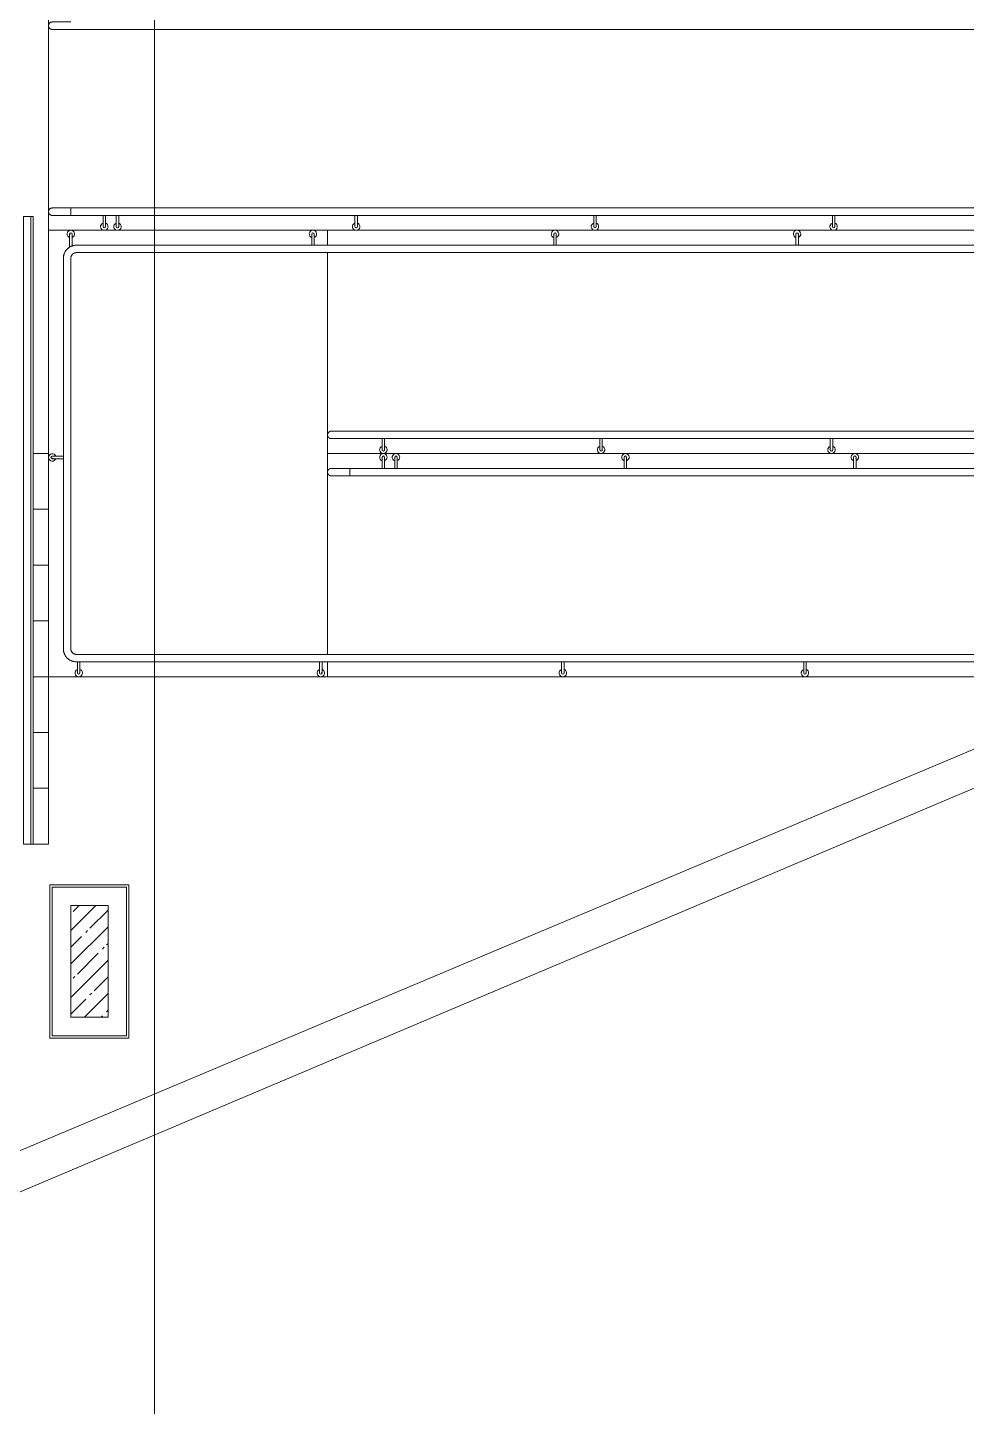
# Model space of a CAD drawing. Header units: millimetres. Extents: x -500089 to 1469082, y -290736 to 166440.
# Drawn here: x 1227521 to 1232568, y -30814 to -23400 of the extents above; entities that cross this region are included whole.
import ezdxf

# ---------------------------------------------------------------- set-up
doc = ezdxf.new("R2010")
doc.units = ezdxf.units.MM
doc.linetypes.add('ASVP_Штриховая_ш3 п1_5', pattern=[4.5, 3, -1.5])
for name, color, linetype, lineweight in [('Лестницы', 7, 'Continuous', 0), ('Линии', 7, 'Continuous', 0), ('Несущие колонны', 7, 'Continuous', 0), ('Ограждение', 7, 'Continuous', 0), ('Пандусы', 7, 'Continuous', 0), ('Перекрытие', 7, 'Continuous', 0), ('Стены отделка', 7, 'Continuous', 0), ('экспертиза ДУ пояснения', 6, 'Continuous', 0)]:
    doc.layers.add(name, color=color, linetype=linetype, lineweight=lineweight)

# ---------------------------------------------------------------- blocks, each defined once
blk = doc.blocks.new('Ограждение - Ограждение-2618552-З Этаж 01')
at = {"layer": 'Ограждение'}
for p, q in [((59845, -1445), (59885, -1445)), ((59845, -2720), (59845, -1445)), ((59885, -1445), (59897.5, -1445)), ((59885, -2720), (59885, -1445)), ((59897.5, -2720), (59897.5, -1445)), ((59845, -4820), (59845, -2720)), ((59885, -4820), (59885, -2720)), ((59897.5, -4820), (59897.5, -2720)), ((59885, -4820), (59845, -4820)), ((59897.5, -4820), (59885, -4820))]:
    blk.add_line(p, q, dxfattribs=at)
blk = doc.blocks.new('Ограждение - D40 доп поручень 700-2739392-З Этаж 01')
at = {"layer": 'Ограждение'}
for p, q in [((-26.7, 6.7), (-60, 6.7)), ((-18.9, 6.7), (-53.3, 6.7)), ((-60, -6.7), (-26.7, -6.7)), ((-53.3, -6.7), (-20, -6.7))]:
    blk.add_line(p, q, dxfattribs=at)
at = {"layer": 'Ограждение', "flags": 128}
for points in [[(-60, 6.7), (-58.9, 6.7), (-57.9, 6.7), (-56.8, 6.7), (-55.8, 6.7), (-54.7, 6.7), (-53.6, 6.7), (-53.3, 6.7)], [(0, 6.7), (0, 6.7), (-0.1, 6.7), (-0.2, 6.7), (-0.3, 6.7), (-0.5, 6.7), (-0.8, 6.7), (-1, 6.7), (-1.4, 6.7), (-1.7, 6.7), (-2.1, 6.7), (-2.5, 6.7), (-3, 6.7), (-3.5, 6.7), (-4.1, 6.7), (-4.7, 6.7), (-5.3, 6.7), (-5.9, 6.7), (-6.6, 6.7), (-7.3, 6.7), (-8.1, 6.7), (-8.9, 6.7), (-9.7, 6.7), (-10.5, 6.7), (-11.4, 6.7), (-12.3, 6.7), (-13.2, 6.7), (-14.1, 6.7), (-15, 6.7), (-16, 6.7), (-17, 6.7), (-18, 6.7), (-19, 6.7), (-20, 6.7), (-21.1, 6.7), (-22.1, 6.7), (-23.2, 6.7), (-24.2, 6.7), (-25.3, 6.7), (-26.4, 6.7), (-26.7, 6.7)], [(-53.3, -6.7), (-54.4, -6.7), (-55.5, -6.7), (-56.5, -6.7), (-57.6, -6.7), (-58.6, -6.7), (-59.7, -6.7)], [(-26.7, -6.7), (-25.6, -6.7), (-24.5, -6.7), (-23.5, -6.7), (-22.4, -6.7), (-21.4, -6.7), (-20.3, -6.7), (-19.3, -6.7), (-18.3, -6.7), (-17.3, -6.7), (-16.3, -6.7), (-15.3, -6.7), (-14.4, -6.7), (-13.4, -6.7), (-12.5, -6.7), (-11.6, -6.7), (-10.7, -6.7), (-9.9, -6.7), (-9.1, -6.7), (-8.3, -6.7), (-7.5, -6.7), (-6.8, -6.7), (-6.1, -6.7), (-5.5, -6.7), (-4.8, -6.7), (-4.2, -6.7), (-3.7, -6.7), (-3.1, -6.7), (-2.7, -6.7), (-2.2, -6.7), (-1.8, -6.7), (-1.4, -6.7), (-1.1, -6.7), (-0.8, -6.7), (-0.6, -6.7), (-0.4, -6.7), (-0.2, -6.7), (-0.1, -6.7), (0, -6.7), (0, -6.7)]]:
    blk.add_lwpolyline(points, dxfattribs=at)
at = {"layer": 'Ограждение'}
for radius, start, end in [(20, 360, 165), (6.67, 90, 135), (6.67, 270, 90), (20, 199.63434, 360)]:
    blk.add_arc((0, 0), radius, start, end, dxfattribs=at)
blk.add_open_spline([(-18.9, 6.6), (-18.9, 6.5), (-19, 6.4), (-19.1, 6.1), (-19.1, 5.8), (-19.2, 5.8)], degree=3, knots=[0.5555556, 0.5555556, 0.5555556, 0.5555556, 0.5833333, 0.6527778, 0.6666667, 0.6666667, 0.6666667, 0.6666667], dxfattribs=at)
blk = doc.blocks.new('Ограждение - D40 доп поручень 700-V254-З Этаж 01')
at = {"layer": 'Ограждение'}
for p, q in [((-26.7, 6.7), (-60, 6.7)), ((-18.9, 6.7), (-53.3, 6.7)), ((-60, -6.7), (-26.7, -6.7)), ((-53.3, -6.7), (-20, -6.7))]:
    blk.add_line(p, q, dxfattribs=at)
at = {"layer": 'Ограждение', "flags": 128}
for points in [[(-60, 6.7), (-58.9, 6.7), (-57.9, 6.7), (-56.8, 6.7), (-55.8, 6.7), (-54.7, 6.7), (-53.6, 6.7), (-53.3, 6.7)], [(0, 6.7), (0, 6.7), (-0.1, 6.7), (-0.2, 6.7), (-0.3, 6.7), (-0.5, 6.7), (-0.8, 6.7), (-1, 6.7), (-1.4, 6.7), (-1.7, 6.7), (-2.1, 6.7), (-2.5, 6.7), (-3, 6.7), (-3.5, 6.7), (-4.1, 6.7), (-4.7, 6.7), (-5.3, 6.7), (-5.9, 6.7), (-6.6, 6.7), (-7.3, 6.7), (-8.1, 6.7), (-8.9, 6.7), (-9.7, 6.7), (-10.5, 6.7), (-11.4, 6.7), (-12.3, 6.7), (-13.2, 6.7), (-14.1, 6.7), (-15, 6.7), (-16, 6.7), (-17, 6.7), (-18, 6.7), (-19, 6.7), (-20, 6.7), (-21.1, 6.7), (-22.1, 6.7), (-23.2, 6.7), (-24.2, 6.7), (-25.3, 6.7), (-26.4, 6.7), (-26.7, 6.7)], [(-53.3, -6.7), (-54.4, -6.7), (-55.5, -6.7), (-56.5, -6.7), (-57.6, -6.7), (-58.6, -6.7), (-59.7, -6.7)], [(-26.7, -6.7), (-25.6, -6.7), (-24.5, -6.7), (-23.5, -6.7), (-22.4, -6.7), (-21.4, -6.7), (-20.3, -6.7), (-19.3, -6.7), (-18.3, -6.7), (-17.3, -6.7), (-16.3, -6.7), (-15.3, -6.7), (-14.4, -6.7), (-13.4, -6.7), (-12.5, -6.7), (-11.6, -6.7), (-10.7, -6.7), (-9.9, -6.7), (-9.1, -6.7), (-8.3, -6.7), (-7.5, -6.7), (-6.8, -6.7), (-6.1, -6.7), (-5.5, -6.7), (-4.8, -6.7), (-4.2, -6.7), (-3.7, -6.7), (-3.1, -6.7), (-2.7, -6.7), (-2.2, -6.7), (-1.8, -6.7), (-1.4, -6.7), (-1.1, -6.7), (-0.8, -6.7), (-0.6, -6.7), (-0.4, -6.7), (-0.2, -6.7), (-0.1, -6.7), (0, -6.7), (0, -6.7)]]:
    blk.add_lwpolyline(points, dxfattribs=at)
at = {"layer": 'Ограждение'}
for radius, start, end in [(20, 360, 165), (6.67, 90, 135), (6.67, 270, 90), (20, 199.63434, 360)]:
    blk.add_arc((0, 0), radius, start, end, dxfattribs=at)
blk.add_open_spline([(-18.9, 6.6), (-18.9, 6.5), (-19, 6.4), (-19.1, 6.1), (-19.1, 5.8), (-19.2, 5.8)], degree=3, knots=[0.5555556, 0.5555556, 0.5555556, 0.5555556, 0.5833333, 0.6527778, 0.6666667, 0.6666667, 0.6666667, 0.6666667], dxfattribs=at)
blk = doc.blocks.new('Ограждение - D40 доп поручень 700-V267-З Этаж 01')
at = {"layer": 'Ограждение'}
for p, q in [((-26.7, 6.7), (-71.7, 6.7)), ((-18.9, 6.7), (-53.3, 6.7)), ((-64.6, -6.7), (-26.7, -6.7)), ((-53.3, -6.7), (-20, -6.7))]:
    blk.add_line(p, q, dxfattribs=at)
at = {"layer": 'Ограждение', "flags": 128}
for points in [[(-71.1, 6.7), (-70.3, 6.7), (-69.5, 6.7), (-68.6, 6.7), (-67.7, 6.7), (-66.8, 6.7), (-65.9, 6.7), (-65, 6.7), (-64, 6.7), (-63, 6.7), (-62, 6.7), (-61, 6.7), (-60, 6.7), (-58.9, 6.7), (-57.9, 6.7), (-56.8, 6.7), (-55.8, 6.7), (-54.7, 6.7), (-53.6, 6.7), (-53.3, 6.7)], [(0, 6.7), (0, 6.7), (-0.1, 6.7), (-0.2, 6.7), (-0.3, 6.7), (-0.5, 6.7), (-0.8, 6.7), (-1, 6.7), (-1.4, 6.7), (-1.7, 6.7), (-2.1, 6.7), (-2.5, 6.7), (-3, 6.7), (-3.5, 6.7), (-4.1, 6.7), (-4.7, 6.7), (-5.3, 6.7), (-5.9, 6.7), (-6.6, 6.7), (-7.3, 6.7), (-8.1, 6.7), (-8.9, 6.7), (-9.7, 6.7), (-10.5, 6.7), (-11.4, 6.7), (-12.3, 6.7), (-13.2, 6.7), (-14.1, 6.7), (-15, 6.7), (-16, 6.7), (-17, 6.7), (-18, 6.7), (-19, 6.7), (-20, 6.7), (-21.1, 6.7), (-22.1, 6.7), (-23.2, 6.7), (-24.2, 6.7), (-25.3, 6.7), (-26.4, 6.7), (-26.7, 6.7)], [(-53.3, -6.7), (-54.4, -6.7), (-55.5, -6.7), (-56.5, -6.7), (-57.6, -6.7), (-58.6, -6.7), (-59.7, -6.7), (-60.7, -6.7), (-61.7, -6.7), (-62.7, -6.7), (-63.7, -6.7)], [(-26.7, -6.7), (-25.6, -6.7), (-24.5, -6.7), (-23.5, -6.7), (-22.4, -6.7), (-21.4, -6.7), (-20.3, -6.7), (-19.3, -6.7), (-18.3, -6.7), (-17.3, -6.7), (-16.3, -6.7), (-15.3, -6.7), (-14.4, -6.7), (-13.4, -6.7), (-12.5, -6.7), (-11.6, -6.7), (-10.7, -6.7), (-9.9, -6.7), (-9.1, -6.7), (-8.3, -6.7), (-7.5, -6.7), (-6.8, -6.7), (-6.1, -6.7), (-5.5, -6.7), (-4.8, -6.7), (-4.2, -6.7), (-3.7, -6.7), (-3.1, -6.7), (-2.7, -6.7), (-2.2, -6.7), (-1.8, -6.7), (-1.4, -6.7), (-1.1, -6.7), (-0.8, -6.7), (-0.6, -6.7), (-0.4, -6.7), (-0.2, -6.7), (-0.1, -6.7), (0, -6.7), (0, -6.7)]]:
    blk.add_lwpolyline(points, dxfattribs=at)
at = {"layer": 'Ограждение'}
for radius, start, end in [(20, 360, 165), (6.67, 90, 135), (6.67, 270, 90), (20, 199.63434, 360)]:
    blk.add_arc((0, 0), radius, start, end, dxfattribs=at)
blk.add_open_spline([(-18.9, 6.6), (-18.9, 6.5), (-19, 6.4), (-19.1, 6.1), (-19.1, 5.8), (-19.2, 5.8)], degree=3, knots=[0.5555556, 0.5555556, 0.5555556, 0.5555556, 0.5833333, 0.6527778, 0.6666667, 0.6666667, 0.6666667, 0.6666667], dxfattribs=at)
blk = doc.blocks.new('Ограждение - D40 доп поручень 700-2740127-З Этаж 01')
at = {"layer": 'Ограждение'}
for p, q in [((-26.7, 6.7), (-60, 6.7)), ((-18.9, 6.7), (-53.3, 6.7)), ((-60, -6.7), (-26.7, -6.7)), ((-53.3, -6.7), (-20, -6.7))]:
    blk.add_line(p, q, dxfattribs=at)
at = {"layer": 'Ограждение', "flags": 128}
for points in [[(-60, 6.7), (-58.9, 6.7), (-57.9, 6.7), (-56.8, 6.7), (-55.8, 6.7), (-54.7, 6.7), (-53.6, 6.7), (-53.3, 6.7)], [(0, 6.7), (0, 6.7), (-0.1, 6.7), (-0.2, 6.7), (-0.3, 6.7), (-0.5, 6.7), (-0.8, 6.7), (-1, 6.7), (-1.4, 6.7), (-1.7, 6.7), (-2.1, 6.7), (-2.5, 6.7), (-3, 6.7), (-3.5, 6.7), (-4.1, 6.7), (-4.7, 6.7), (-5.3, 6.7), (-5.9, 6.7), (-6.6, 6.7), (-7.3, 6.7), (-8.1, 6.7), (-8.9, 6.7), (-9.7, 6.7), (-10.5, 6.7), (-11.4, 6.7), (-12.3, 6.7), (-13.2, 6.7), (-14.1, 6.7), (-15, 6.7), (-16, 6.7), (-17, 6.7), (-18, 6.7), (-19, 6.7), (-20, 6.7), (-21.1, 6.7), (-22.1, 6.7), (-23.2, 6.7), (-24.2, 6.7), (-25.3, 6.7), (-26.4, 6.7), (-26.7, 6.7)], [(-53.3, -6.7), (-54.4, -6.7), (-55.5, -6.7), (-56.5, -6.7), (-57.6, -6.7), (-58.6, -6.7), (-59.7, -6.7)], [(-26.7, -6.7), (-25.6, -6.7), (-24.5, -6.7), (-23.5, -6.7), (-22.4, -6.7), (-21.4, -6.7), (-20.3, -6.7), (-19.3, -6.7), (-18.3, -6.7), (-17.3, -6.7), (-16.3, -6.7), (-15.3, -6.7), (-14.4, -6.7), (-13.4, -6.7), (-12.5, -6.7), (-11.6, -6.7), (-10.7, -6.7), (-9.9, -6.7), (-9.1, -6.7), (-8.3, -6.7), (-7.5, -6.7), (-6.8, -6.7), (-6.1, -6.7), (-5.5, -6.7), (-4.8, -6.7), (-4.2, -6.7), (-3.7, -6.7), (-3.1, -6.7), (-2.7, -6.7), (-2.2, -6.7), (-1.8, -6.7), (-1.4, -6.7), (-1.1, -6.7), (-0.8, -6.7), (-0.6, -6.7), (-0.4, -6.7), (-0.2, -6.7), (-0.1, -6.7), (0, -6.7), (0, -6.7)]]:
    blk.add_lwpolyline(points, dxfattribs=at)
at = {"layer": 'Ограждение'}
for radius, start, end in [(20, 360, 165), (6.67, 90, 135), (6.67, 270, 90), (20, 199.63434, 360)]:
    blk.add_arc((0, 0), radius, start, end, dxfattribs=at)
blk.add_open_spline([(-18.9, 6.6), (-18.9, 6.5), (-19, 6.4), (-19.1, 6.1), (-19.1, 5.8), (-19.2, 5.8)], degree=3, knots=[0.5555556, 0.5555556, 0.5555556, 0.5555556, 0.5833333, 0.6527778, 0.6666667, 0.6666667, 0.6666667, 0.6666667], dxfattribs=at)
blk = doc.blocks.new('Ограждение - D40 доп поручень 700-2740129-З Этаж 01')
at = {"layer": 'Ограждение'}
for p, q in [((-26.7, 6.7), (-60, 6.7)), ((-18.9, 6.7), (-53.3, 6.7)), ((-60, -6.7), (-26.7, -6.7)), ((-53.3, -6.7), (-20, -6.7))]:
    blk.add_line(p, q, dxfattribs=at)
at = {"layer": 'Ограждение', "flags": 128}
for points in [[(-60, 6.7), (-58.9, 6.7), (-57.9, 6.7), (-56.8, 6.7), (-55.8, 6.7), (-54.7, 6.7), (-53.6, 6.7), (-53.3, 6.7)], [(0, 6.7), (0, 6.7), (-0.1, 6.7), (-0.2, 6.7), (-0.3, 6.7), (-0.5, 6.7), (-0.8, 6.7), (-1, 6.7), (-1.4, 6.7), (-1.7, 6.7), (-2.1, 6.7), (-2.5, 6.7), (-3, 6.7), (-3.5, 6.7), (-4.1, 6.7), (-4.7, 6.7), (-5.3, 6.7), (-5.9, 6.7), (-6.6, 6.7), (-7.3, 6.7), (-8.1, 6.7), (-8.9, 6.7), (-9.7, 6.7), (-10.5, 6.7), (-11.4, 6.7), (-12.3, 6.7), (-13.2, 6.7), (-14.1, 6.7), (-15, 6.7), (-16, 6.7), (-17, 6.7), (-18, 6.7), (-19, 6.7), (-20, 6.7), (-21.1, 6.7), (-22.1, 6.7), (-23.2, 6.7), (-24.2, 6.7), (-25.3, 6.7), (-26.4, 6.7), (-26.7, 6.7)], [(-53.3, -6.7), (-54.4, -6.7), (-55.5, -6.7), (-56.5, -6.7), (-57.6, -6.7), (-58.6, -6.7), (-59.7, -6.7)], [(-26.7, -6.7), (-25.6, -6.7), (-24.5, -6.7), (-23.5, -6.7), (-22.4, -6.7), (-21.4, -6.7), (-20.3, -6.7), (-19.3, -6.7), (-18.3, -6.7), (-17.3, -6.7), (-16.3, -6.7), (-15.3, -6.7), (-14.4, -6.7), (-13.4, -6.7), (-12.5, -6.7), (-11.6, -6.7), (-10.7, -6.7), (-9.9, -6.7), (-9.1, -6.7), (-8.3, -6.7), (-7.5, -6.7), (-6.8, -6.7), (-6.1, -6.7), (-5.5, -6.7), (-4.8, -6.7), (-4.2, -6.7), (-3.7, -6.7), (-3.1, -6.7), (-2.7, -6.7), (-2.2, -6.7), (-1.8, -6.7), (-1.4, -6.7), (-1.1, -6.7), (-0.8, -6.7), (-0.6, -6.7), (-0.4, -6.7), (-0.2, -6.7), (-0.1, -6.7), (0, -6.7), (0, -6.7)]]:
    blk.add_lwpolyline(points, dxfattribs=at)
at = {"layer": 'Ограждение'}
for radius, start, end in [(20, 360, 165), (6.67, 90, 135), (6.67, 270, 90), (20, 199.63434, 360)]:
    blk.add_arc((0, 0), radius, start, end, dxfattribs=at)
blk.add_open_spline([(-18.9, 6.6), (-18.9, 6.5), (-19, 6.4), (-19.1, 6.1), (-19.1, 5.8), (-19.2, 5.8)], degree=3, knots=[0.5555556, 0.5555556, 0.5555556, 0.5555556, 0.5833333, 0.6527778, 0.6666667, 0.6666667, 0.6666667, 0.6666667], dxfattribs=at)
blk = doc.blocks.new('Ограждение - Ограждение-2737837-З Этаж 01')
for name, p, rotation in [('Ограждение - D40 доп поручень 700-V267-З Этаж 01', (60100.3, -1540), 89.99999999999982), ('Ограждение - D40 доп поручень 700-V254-З Этаж 01', (61401.6, -1540), 89.99999999999982), ('Ограждение - D40 доп поручень 700-2740127-З Этаж 01', (62702.9, -1540), 89.99999999999982), ('Ограждение - D40 доп поручень 700-2740129-З Этаж 01', (64004.3, -1540), 89.99999999999982), ('Ограждение - D40 доп поручень 700-V254-З Этаж 01', (60000, -2741.1), 180), ('Ограждение - D40 доп поручень 700-V254-З Этаж 01', (60142.4, -3900), 269.9999999999998), ('Ограждение - D40 доп поручень 700-V254-З Этаж 01', (61443.7, -3900), 269.9999999999998), ('Ограждение - D40 доп поручень 700-2739392-З Этаж 01', (62745.1, -3900), 269.9999999999998), ('Ограждение - D40 доп поручень 700-2739392-З Этаж 01', (64046.4, -3900), 269.9999999999998)]:
    blk.add_blockref(name, p, dxfattribs=dict(rotation=rotation))
blk = doc.blocks.new('Тип верхнего поручня - Верхний поручень_Внутренний_-2738149-З Этаж 01')
at = {"layer": 'Ограждение'}
for p, q in [((61478.8, -1600), (60130, -1600)), ((67979.8, -1600), (61482.2, -1600)), ((60060, -1670), (60060, -3770)), ((60100, -3770), (60100, -1670)), ((60130, -1640), (61478.8, -1640)), ((61482.2, -1640), (67979.8, -1640)), ((61478.8, -3800), (60130, -3800)), ((60130, -3840), (61478.8, -3840)), ((69177.8, -3800), (61480.2, -3800)), ((61480.2, -3840), (69177.8, -3840))]:
    blk.add_line(p, q, dxfattribs=at)
at = {"layer": 'Ограждение', "flags": 128}
for points in [[(60130, -1600), (60127.2, -1600.1), (60124.4, -1600.2), (60121.6, -1600.5), (60118.8, -1600.9), (60116.1, -1601.4), (60113.4, -1602), (60110.7, -1602.7), (60108, -1603.6), (60105.3, -1604.5), (60102.7, -1605.5), (60100.2, -1606.7), (60097.7, -1607.9), (60095.2, -1609.3), (60092.8, -1610.7), (60090.5, -1612.2), (60088.2, -1613.9), (60086, -1615.6), (60083.8, -1617.4), (60081.8, -1619.3), (60079.8, -1621.2), (60077.9, -1623.3), (60076, -1625.4), (60074.3, -1627.6), (60072.7, -1629.9), (60071.1, -1632.2), (60069.6, -1634.6), (60068.3, -1637), (60067, -1639.5), (60065.8, -1642), (60064.8, -1644.6), (60063.8, -1647.3), (60062.9, -1649.9), (60062.2, -1652.6), (60061.5, -1655.4), (60061, -1658.1), (60060.6, -1660.9), (60060.3, -1663.7), (60060.1, -1666.4), (60060, -1669.2), (60060, -1670)], [(61478.8, -1600), (61481.6, -1600), (61482.2, -1600)], [(60100, -1670), (60100, -1668.8), (60100.1, -1667.6), (60100.2, -1666.4), (60100.4, -1665.2), (60100.6, -1664), (60100.9, -1662.9), (60101.2, -1661.7), (60101.5, -1660.6), (60101.9, -1659.4), (60102.4, -1658.3), (60102.9, -1657.2), (60103.4, -1656.1), (60104, -1655.1), (60104.6, -1654.1), (60105.2, -1653.1), (60105.9, -1652.1), (60106.7, -1651.1), (60107.4, -1650.2), (60108.3, -1649.3), (60109.1, -1648.5), (60110, -1647.7), (60110.9, -1646.9), (60111.8, -1646.1), (60112.8, -1645.4), (60113.8, -1644.8), (60114.8, -1644.1), (60115.9, -1643.5), (60116.9, -1643), (60118, -1642.5), (60119.1, -1642), (60120.3, -1641.6), (60121.4, -1641.3), (60122.6, -1640.9), (60123.7, -1640.7), (60124.9, -1640.4), (60126.1, -1640.3), (60127.3, -1640.1), (60128.5, -1640), (60129.7, -1640), (60130, -1640)], [(61482.2, -1640), (61479.4, -1640), (61478.8, -1640)], [(60060, -3770), (60060.1, -3772.8), (60060.2, -3775.6), (60060.5, -3778.4), (60060.9, -3781.2), (60061.4, -3783.9), (60062, -3786.6), (60062.7, -3789.3), (60063.6, -3792), (60064.5, -3794.7), (60065.5, -3797.3), (60066.7, -3799.8), (60067.9, -3802.3), (60069.3, -3804.8), (60070.7, -3807.2), (60072.2, -3809.5), (60073.9, -3811.8), (60075.6, -3814), (60077.4, -3816.2), (60079.3, -3818.2), (60081.2, -3820.2), (60083.3, -3822.1), (60085.4, -3824), (60087.6, -3825.7), (60089.9, -3827.3), (60092.2, -3828.9), (60094.6, -3830.4), (60097, -3831.7), (60099.5, -3833), (60102, -3834.2), (60104.6, -3835.2), (60107.3, -3836.2), (60109.9, -3837.1), (60112.6, -3837.8), (60115.4, -3838.5), (60118.1, -3839), (60120.9, -3839.4), (60123.7, -3839.7), (60126.4, -3839.9), (60129.2, -3840), (60130, -3840)], [(60130, -3800), (60128.8, -3800), (60127.6, -3799.9), (60126.4, -3799.8), (60125.2, -3799.6), (60124, -3799.4), (60122.9, -3799.1), (60121.7, -3798.8), (60120.6, -3798.5), (60119.4, -3798.1), (60118.3, -3797.6), (60117.2, -3797.1), (60116.1, -3796.6), (60115.1, -3796), (60114.1, -3795.4), (60113.1, -3794.8), (60112.1, -3794.1), (60111.1, -3793.3), (60110.2, -3792.6), (60109.3, -3791.7), (60108.5, -3790.9), (60107.7, -3790), (60106.9, -3789.1), (60106.1, -3788.2), (60105.4, -3787.2), (60104.8, -3786.2), (60104.1, -3785.2), (60103.5, -3784.1), (60103, -3783.1), (60102.5, -3782), (60102, -3780.9), (60101.6, -3779.7), (60101.3, -3778.6), (60100.9, -3777.4), (60100.7, -3776.3), (60100.4, -3775.1), (60100.3, -3773.9), (60100.1, -3772.7), (60100, -3771.5), (60100, -3770.3), (60100, -3770)], [(61480.2, -3800), (61479, -3800), (61478.8, -3800)], [(61478.8, -3840), (61480, -3840), (61480.2, -3840)]]:
    blk.add_lwpolyline(points, dxfattribs=at)
blk = doc.blocks.new('Тип верхнего поручня - Верхний поручень_Внутренний_-V242-З Этаж 01')
at = {"layer": 'Ограждение'}
for p, q in [((60130, -1600), (61478.8, -1600)), ((61478.8, -1600), (61481.2, -1600)), ((61481.2, -1600), (67978.8, -1600)), ((60060, -3770), (60060, -1670)), ((60100, -3770), (60100, -1670)), ((60130, -1640), (61478.8, -1640)), ((61478.8, -1640), (61481.2, -1640)), ((61481.2, -1640), (67978.8, -1640)), ((61478.8, -3800), (60130, -3800)), ((61478.8, -3840), (60130, -3840)), ((61481.2, -3800), (61478.8, -3800)), ((61481.2, -3840), (61478.8, -3840)), ((69178.8, -3800), (61481.2, -3800)), ((69178.8, -3840), (61481.2, -3840))]:
    blk.add_line(p, q, dxfattribs=at)
for centre, radius, start, end in [((60130, -1670), 70, 90, 180), ((60130, -1670), 30, 90, 180), ((60130, -3770), 70, 180, 270), ((60130, -3770), 30, 180, 270)]:
    blk.add_arc(centre, radius, start, end, dxfattribs=at)
blk = doc.blocks.new('Ограждение - Ограждение-2738177-З Этаж 01')
at = {"extrusion": (0, 0, -1), "zscale": -1, "rotation": 90.0000000000002}
for p in [(-61780, -2740), (-61848, -2740), (-63081.3, -2740), (-64314.6, -2740)]:
    blk.add_blockref('Ограждение - D40 доп поручень 700-2739392-З Этаж 01', p, dxfattribs=at)
blk = doc.blocks.new('Тип верхнего поручня - Верхний поручень_Внутренний_-2738272-З Этаж 01')
at = {"layer": 'Ограждение'}
for p, q in [((61778.8, -2800), (61600, -2800)), ((69177.8, -2800), (61780.2, -2800)), ((61600, -2840), (61778.8, -2840)), ((61780.2, -2840), (69177.8, -2840))]:
    blk.add_line(p, q, dxfattribs=at)
at = {"layer": 'Ограждение', "flags": 128}
for points in [[(61780.2, -2800), (61779, -2800), (61778.8, -2800)], [(61778.8, -2840), (61780, -2840), (61780.2, -2840)]]:
    blk.add_lwpolyline(points, dxfattribs=at)
blk = doc.blocks.new('Тип верхнего поручня - D40 шаг 200-V241-З Этаж 01')
at = {"layer": 'Ограждение', "flags": 128}
for points in [[(0, 20), (4, 20), (8, 20), (12, 20), (15.9, 20), (19.9, 20), (23.8, 20), (27.6, 20), (31.5, 20), (35.2, 20), (38.9, 20), (42.6, 20), (46.2, 20), (49.7, 20), (53.1, 20), (56.5, 20), (59.7, 20), (62.9, 20), (65.9, 20), (68.9, 20), (71.7, 20), (74.5, 20), (77.1, 20), (79.6, 20), (81.9, 20), (84.1, 20), (86.2, 20), (88.2, 20), (90, 20), (91.7, 20), (93.2, 20), (94.6, 20), (95.8, 20), (96.9, 20), (97.8, 20), (98.5, 20), (99.1, 20), (99.6, 20), (99.9, 20), (100, 20), (100, 20)], [(100, 20), (99.9, 20), (99.7, 20), (99.3, 20), (98.7, 20), (98, 20), (97.1, 20), (96.1, 20), (94.9, 20), (93.6, 20), (92.1, 20), (90.5, 20), (88.7, 20), (86.8, 20), (84.7, 20), (82.5, 20), (80.2, 20), (77.8, 20), (75.2, 20), (72.5, 20), (69.7, 20), (66.7, 20), (63.7, 20), (60.6, 20), (57.4, 20), (54, 20), (50.6, 20), (47.1, 20), (43.6, 20), (39.9, 20), (36.2, 20), (32.5, 20), (28.7, 20), (24.8, 20), (20.9, 20), (17, 20), (13, 20), (9.1, 20), (5.1, 20), (1.1, 20), (0, 20)], [(100, 20), (100.8, 20), (101.6, 19.9), (102.4, 19.9), (103.2, 19.7), (104, 19.6), (104.8, 19.4), (105.5, 19.2), (106.3, 19), (107, 18.7), (107.8, 18.4), (108.5, 18.1), (109.2, 17.7), (109.9, 17.4), (110.6, 16.9), (111.3, 16.5), (111.9, 16), (112.6, 15.6), (113.2, 15), (113.8, 14.5), (114.3, 13.9), (114.9, 13.3), (115.4, 12.7), (115.9, 12.1), (116.4, 11.5), (116.8, 10.8), (117.2, 10.1), (117.6, 9.4), (118, 8.7), (118.3, 8), (118.6, 7.2), (118.9, 6.5), (119.2, 5.7), (119.4, 5), (119.6, 4.2), (119.7, 3.4), (119.8, 2.6), (119.9, 1.8), (120, 1), (120, 0.2), (120, 0)], [(120, 0), (120, -0.8), (119.9, -1.6), (119.9, -2.4), (119.7, -3.2), (119.6, -4), (119.4, -4.8), (119.2, -5.5), (119, -6.3), (118.7, -7), (118.4, -7.8), (118.1, -8.5), (117.7, -9.2), (117.4, -9.9), (116.9, -10.6), (116.5, -11.3), (116, -11.9), (115.6, -12.6), (115, -13.2), (114.5, -13.8), (113.9, -14.3), (113.3, -14.9), (112.7, -15.4), (112.1, -15.9), (111.5, -16.4), (110.8, -16.8), (110.1, -17.2), (109.4, -17.6), (108.7, -18), (108, -18.3), (107.2, -18.6), (106.5, -18.9), (105.7, -19.2), (105, -19.4), (104.2, -19.6), (103.4, -19.7), (102.6, -19.8), (101.8, -19.9), (101, -20), (100.2, -20), (100, -20)], [(0, -20), (4, -20), (8, -20), (12, -20), (15.9, -20), (19.9, -20), (23.8, -20), (27.6, -20), (31.5, -20), (35.2, -20), (38.9, -20), (42.6, -20), (46.2, -20), (49.7, -20), (53.1, -20), (56.5, -20), (59.7, -20), (62.9, -20), (65.9, -20), (68.9, -20), (71.7, -20), (74.5, -20), (77.1, -20), (79.6, -20), (81.9, -20), (84.1, -20), (86.2, -20), (88.2, -20), (90, -20), (91.7, -20), (93.2, -20), (94.6, -20), (95.8, -20), (96.9, -20), (97.8, -20), (98.5, -20), (99.1, -20), (99.6, -20), (99.9, -20), (100, -20), (100, -20)], [(100, -20), (99.9, -20), (99.7, -20), (99.3, -20), (98.7, -20), (98, -20), (97.1, -20), (96.1, -20), (94.9, -20), (93.6, -20), (92.1, -20), (90.5, -20), (88.7, -20), (86.8, -20), (84.7, -20), (82.5, -20), (80.2, -20), (77.8, -20), (75.2, -20), (72.5, -20), (69.7, -20), (66.7, -20), (63.7, -20), (60.6, -20), (57.4, -20), (54, -20), (50.6, -20), (47.1, -20), (43.6, -20), (39.9, -20), (36.2, -20), (32.5, -20), (28.7, -20), (24.8, -20), (20.9, -20), (17, -20), (13, -20), (9.1, -20), (5.1, -20), (1.1, -20), (0, -20)]]:
    blk.add_lwpolyline(points, dxfattribs=at)
blk = doc.blocks.new('Тип верхнего поручня - Верхний поручень_Внутренний_-V244-З Этаж 01')
at = {"layer": 'Ограждение'}
for p, q in [((61600, -2840), (61600, -2800)), ((61778.8, -2800), (61600, -2800)), ((61781.2, -2800), (61778.8, -2800)), ((69178.8, -2800), (61781.2, -2800)), ((61778.8, -2840), (61600, -2840)), ((61781.2, -2840), (61778.8, -2840)), ((69178.8, -2840), (61781.2, -2840))]:
    blk.add_line(p, q, dxfattribs=at)
blk = doc.blocks.new('Ограждение - Ограждение-2738581-З Этаж 01')
at = {"extrusion": (0, 0, -1), "zscale": -1, "rotation": 270.0000000000002}
for p in [(-61780, -2700), (-62950.5, -2700), (-64189.2, -2700)]:
    blk.add_blockref('Ограждение - D40 доп поручень 700-2739392-З Этаж 01', p, dxfattribs=at)
blk = doc.blocks.new('Тип верхнего поручня - Верхний поручень_Внутренний_-2738659-З Этаж 01')
at = {"layer": 'Ограждение'}
for p, q in [((60100, -440), (60278.8, -440)), ((60280.2, -440), (68277.8, -440)), ((61778.8, -2600), (61600, -2600)), ((61600, -2640), (61778.8, -2640)), ((68279.8, -2600), (61782.2, -2600)), ((61782.2, -2640), (68279.8, -2640))]:
    blk.add_line(p, q, dxfattribs=at)
at = {"layer": 'Ограждение', "flags": 128}
for points in [[(60278.8, -440), (60280, -440), (60280.2, -440)], [(61778.8, -2600), (61781.6, -2600), (61782.2, -2600)], [(61782.2, -2640), (61779.4, -2640), (61778.8, -2640)]]:
    blk.add_lwpolyline(points, dxfattribs=at)
blk = doc.blocks.new('Ограждение - D40 доп поручень 700-V272-З Этаж 01')
at = {"layer": 'Ограждение'}
for p, q in [((-26.7, 6.7), (-60, 6.7)), ((-18.9, 6.7), (-53.3, 6.7)), ((-60, -6.7), (-26.7, -6.7)), ((-53.3, -6.7), (-20, -6.7))]:
    blk.add_line(p, q, dxfattribs=at)
at = {"layer": 'Ограждение', "flags": 128}
for points in [[(-60, 6.7), (-58.9, 6.7), (-57.9, 6.7), (-56.8, 6.7), (-55.8, 6.7), (-54.7, 6.7), (-53.6, 6.7), (-53.3, 6.7)], [(-17, 6.7), (-18, 6.7), (-19, 6.7), (-20, 6.7), (-21.1, 6.7), (-22.1, 6.7), (-23.2, 6.7), (-24.2, 6.7), (-25.3, 6.7), (-26.4, 6.7), (-26.7, 6.7)], [(0, 6.7), (0, 6.7), (-0.1, 6.7), (-0.2, 6.7), (-0.3, 6.7), (-0.5, 6.7), (-0.8, 6.7), (-1, 6.7), (-1.4, 6.7), (-1.7, 6.7), (-2.1, 6.7), (-2.5, 6.7), (-3, 6.7), (-3.5, 6.7), (-4.1, 6.7), (-4.7, 6.7), (-5.3, 6.7), (-5.9, 6.7), (-6.6, 6.7), (-7.3, 6.7), (-8.1, 6.7), (-8.9, 6.7), (-9.7, 6.7), (-10.5, 6.7), (-11.4, 6.7), (-12.3, 6.7), (-13.2, 6.7), (-14.1, 6.7), (-15, 6.7), (-16, 6.7), (-17, 6.7)], [(-53.3, -6.7), (-54.4, -6.7), (-55.5, -6.7), (-56.5, -6.7), (-57.6, -6.7), (-58.6, -6.7), (-59.7, -6.7)], [(-26.7, -6.7), (-25.6, -6.7), (-24.5, -6.7), (-23.5, -6.7), (-22.4, -6.7), (-21.4, -6.7), (-20.3, -6.7), (-19.3, -6.7), (-18.3, -6.7), (-17.3, -6.7), (-16.3, -6.7), (-15.3, -6.7), (-14.4, -6.7), (-13.4, -6.7), (-12.5, -6.7), (-11.6, -6.7), (-10.7, -6.7), (-9.9, -6.7), (-9.1, -6.7), (-8.3, -6.7), (-7.5, -6.7), (-6.8, -6.7), (-6.1, -6.7), (-5.5, -6.7), (-4.8, -6.7), (-4.2, -6.7), (-3.7, -6.7), (-3.1, -6.7), (-2.7, -6.7), (-2.2, -6.7), (-1.8, -6.7), (-1.4, -6.7), (-1.1, -6.7), (-0.8, -6.7), (-0.6, -6.7), (-0.4, -6.7), (-0.2, -6.7), (-0.1, -6.7), (0, -6.7), (0, -6.7)]]:
    blk.add_lwpolyline(points, dxfattribs=at)
at = {"layer": 'Ограждение'}
for radius, start, end in [(20, 360, 165), (6.67, 90, 135), (6.67, 270, 90), (20, 199.63434, 360)]:
    blk.add_arc((0, 0), radius, start, end, dxfattribs=at)
blk.add_open_spline([(-18.9, 6.6), (-18.9, 6.5), (-19, 6.4), (-19.1, 6.1), (-19.1, 5.8), (-19.2, 5.8)], degree=3, knots=[0.5555556, 0.5555556, 0.5555556, 0.5555556, 0.5833333, 0.6527778, 0.6666667, 0.6666667, 0.6666667, 0.6666667], dxfattribs=at)
blk = doc.blocks.new('Ограждение - Ограждение-2739176-З Этаж 01')
at = {"rotation": 269.9999999999998}
for name, p in [('Ограждение - D40 доп поручень 700-V272-З Этаж 01', (60280, -1500)), ('Ограждение - D40 доп поручень 700-2739392-З Этаж 01', (60350.7, -1500)), ('Ограждение - D40 доп поручень 700-2739392-З Этаж 01', (61634.1, -1500)), ('Ограждение - D40 доп поручень 700-2739392-З Этаж 01', (62917.4, -1500)), ('Ограждение - D40 доп поручень 700-2739392-З Этаж 01', (64200.7, -1500))]:
    blk.add_blockref(name, p, dxfattribs=at)
blk = doc.blocks.new('Тип верхнего поручня - Верхний поручень_Внутренний_-2739366-З Этаж 01')
at = {"layer": 'Ограждение'}
for p, q in [((60278.8, -1400), (60100, -1400)), ((67977.8, -1400), (60280.2, -1400)), ((60100, -1440), (60278.8, -1440)), ((60280.2, -1440), (67977.8, -1440))]:
    blk.add_line(p, q, dxfattribs=at)
at = {"layer": 'Ограждение', "flags": 128}
for points in [[(60280.2, -1400), (60279, -1400), (60278.8, -1400)], [(60278.8, -1440), (60280, -1440), (60280.2, -1440)]]:
    blk.add_lwpolyline(points, dxfattribs=at)
blk = doc.blocks.new('Тип верхнего поручня - Верхний поручень_Внутренний_-V247-З Этаж 01')
at = {"layer": 'Ограждение'}
for p, q in [((60100, -1440), (60100, -1400)), ((60278.8, -1400), (60100, -1400)), ((60281.2, -1400), (60278.8, -1400)), ((67978.8, -1400), (60281.2, -1400)), ((60278.8, -1440), (60100, -1440)), ((60281.2, -1440), (60278.8, -1440)), ((67978.8, -1440), (60281.2, -1440))]:
    blk.add_line(p, q, dxfattribs=at)
blk = doc.blocks.new('АР_СОШ_Верзилово_Сущ_Здание_rvt-2-З Этаж 01')
at = {"layer": 'Лестницы'}
for p, q in [((115697.5, 47880), (115780, 47880)), ((115780, 47580), (115780, 47880)), ((115697.5, 47580), (115780, 47580)), ((115697.5, 47580), (115780, 47580)), ((115780, 47280), (115780, 47580)), ((115697.5, 47280), (115780, 47280)), ((115697.5, 47280), (115780, 47280)), ((115780, 46980), (115780, 47280)), ((115697.5, 46980), (115780, 46980)), ((115697.5, 46980), (115780, 46980)), ((115780, 46680), (115780, 46980)), ((115697.5, 46680), (115780, 46680)), ((115697.5, 46680), (115780, 46680)), ((115780, 46380), (115780, 46680)), ((115697.5, 46380), (115780, 46380)), ((115697.5, 46380), (115780, 46380)), ((115780, 46080), (115780, 46380)), ((115697.5, 46080), (115780, 46080)), ((115697.5, 46080), (115780, 46080)), ((115780, 45780), (115780, 46080)), ((115697.5, 45780), (115780, 45780)), ((115697.5, 45780), (115780, 45780))]:
    blk.add_line(p, q, dxfattribs=at)
at = {"layer": 'Пандусы'}
for p, q in [((115780, 50280), (115780, 49080)), ((124080, 49080), (115780, 49080)), ((117280, 49000), (117280, 49080)), ((117280, 47880), (117280, 48960)), ((117280, 47880), (117280, 46800)), ((117584.8, 47880), (117280, 47880)), ((117280, 47880), (124080, 47880)), ((117280, 46760), (117280, 46680)), ((124980, 46680), (117280, 46680))]:
    blk.add_line(p, q, dxfattribs=at)
at = {"layer": 'Перекрытие'}
for p, q in [((115780, 47880), (115780, 50280)), ((115697.5, 47880), (115780, 47880)), ((117280, 46800), (117280, 47880)), ((117280, 46680), (117280, 46760)), ((115780, 46680), (117280, 46680))]:
    blk.add_line(p, q, dxfattribs=at)
at = {"color": 8, "lineweight": 9, "true_color": 0x7f7f7f}
for name in ['Ограждение - Ограждение-2738581-З Этаж 01', 'Тип верхнего поручня - Верхний поручень_Внутренний_-2738659-З Этаж 01', 'Ограждение - Ограждение-2618552-З Этаж 01', 'Тип верхнего поручня - Верхний поручень_Внутренний_-2739366-З Этаж 01', 'Тип верхнего поручня - Верхний поручень_Внутренний_-V247-З Этаж 01', 'Ограждение - Ограждение-2739176-З Этаж 01', 'Ограждение - Ограждение-2737837-З Этаж 01', 'Тип верхнего поручня - Верхний поручень_Внутренний_-2738149-З Этаж 01', 'Тип верхнего поручня - Верхний поручень_Внутренний_-V242-З Этаж 01', 'Ограждение - Ограждение-2738177-З Этаж 01', 'Тип верхнего поручня - Верхний поручень_Внутренний_-2738272-З Этаж 01', 'Тип верхнего поручня - Верхний поручень_Внутренний_-V244-З Этаж 01']:
    blk.add_blockref(name, (55800, 50600), dxfattribs=at)
at = {"color": 8, "lineweight": 9, "true_color": 0x7f7f7f, "rotation": 180}
for p in [(115900, 50180), (115900, 49180), (117400, 47980), (117400, 47780)]:
    blk.add_blockref('Тип верхнего поручня - D40 шаг 200-V241-З Этаж 01', p, dxfattribs=at)
blk = doc.blocks.new('АР_СОШ_Верзилово_Фасады_rvt-2-З Этаж 01')
at = {"layer": 'Стены отделка', "lineweight": 9}
for p, q in [((116212.5, 45561.5), (115787.5, 45561.5)), ((115787.5, 45561.5), (115787.5, 45549)), ((115787.5, 45549), (115787.5, 44750)), ((115800, 45549), (116200, 45549)), ((115800, 44750), (115800, 45549)), ((116200, 45549), (116200, 44750)), ((116212.5, 45549), (116212.5, 45561.5)), ((116212.5, 44750), (116212.5, 45549)), ((115787.5, 44750), (115787.5, 44737.5)), ((115787.5, 44737.5), (116212.5, 44737.5)), ((116200, 44750), (115800, 44750)), ((116212.5, 44737.5), (116212.5, 44750))]:
    blk.add_line(p, q, dxfattribs=at)
blk = doc.blocks.new('ADSK_КолоннаЖБ_Прямоугольная - 200x600 мм-V272-З Этаж 01')
at = {"layer": 'Несущие колонны', "lineweight": 18}
for p, q in [((-300, 100), (300, 100)), ((-300, -100), (-300, 100)), ((300, 100), (300, -100)), ((300, -100), (-300, -100))]:
    blk.add_line(p, q, dxfattribs=at)

msp = doc.modelspace()

# ---------------------------------------------------------------- hatches: boundary and pattern name
at = {"layer": 'Несущие колонны'}
h = msp.add_hatch(dxfattribs=at)
h.set_pattern_fill('FP_35', color=256, style=0, pattern_type=2)
h.set_pattern_definition([(45, (1111853.59, -73570.49), (-89.80256, 89.80256), []), (45, (1111943.39, -73570.49), (-89.80256, 89.80256), [158.75, -31.75, 13.411, -18.339])])
h.paths.add_polyline_path([(1227753.586, -28720.488), (1227953.586, -28720.488), (1227953.586, -28120.488), (1227753.586, -28120.488), (1227753.586, -28233.058)], flags=0)

# ---------------------------------------------------------------- linework, layer by layer
at = {"layer": 'Линии', "linetype": 'ASVP_Штриховая_ш3 п1_5'}
msp.add_line((1228203.586, -44620.488), (1228203.586, -23290.488), dxfattribs=at)
at = {"layer": 'Несущие колонны'}
for p, q in [((1227953.586, -28120.488), (1227753.586, -28120.488)), ((1227753.586, -28120.488), (1227753.586, -28720.488)), ((1227953.586, -28720.488), (1227953.586, -28120.488)), ((1227753.586, -28720.488), (1227953.586, -28720.488))]:
    msp.add_line(p, q, dxfattribs=at)
at = {"layer": 'экспертиза ДУ пояснения'}
for p, q in [((1173847.485, -52012.358), (1326541.241, 12257.695)), ((1326541.241, 12257.695), (1174771.289, -51964.274))]:
    msp.add_line(p, q, dxfattribs=at)

# ---------------------------------------------------------------- block references
for name in ['АР_СОШ_Верзилово_Сущ_Здание_rvt-2-З Этаж 01', 'АР_СОШ_Верзилово_Фасады_rvt-2-З Этаж 01']:
    msp.add_blockref(name, (1111853.585, -73570.488))
at = {"layer": 'Несущие колонны', "rotation": 89.9999999999999}
msp.add_blockref('ADSK_КолоннаЖБ_Прямоугольная - 200x600 мм-V272-З Этаж 01', (1227853.586, -28420.488), dxfattribs=at)

doc.saveas('drawing.dxf')
